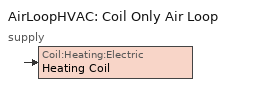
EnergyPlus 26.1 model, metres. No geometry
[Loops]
AirLoopHVAC 'Coil Only Air Loop'
 supply: Coil:Heating:Electric 'Heating Coil'
[Coil:Heating:Electric]
Heating Coil: Availability schedule=Always On; Efficiency=1; Nominal capacity=1000
[SetpointManager:Scheduled]
Supply Air Setpoint Manager: Control variable=Temperature; Schedule=Always On; Setpoint node or nodelist=Coil Outlet
[AvailabilityManager:Scheduled]
Coil Availability: Schedule=Always On
[Schedule:Constant]
Always On: Hourly value=1
